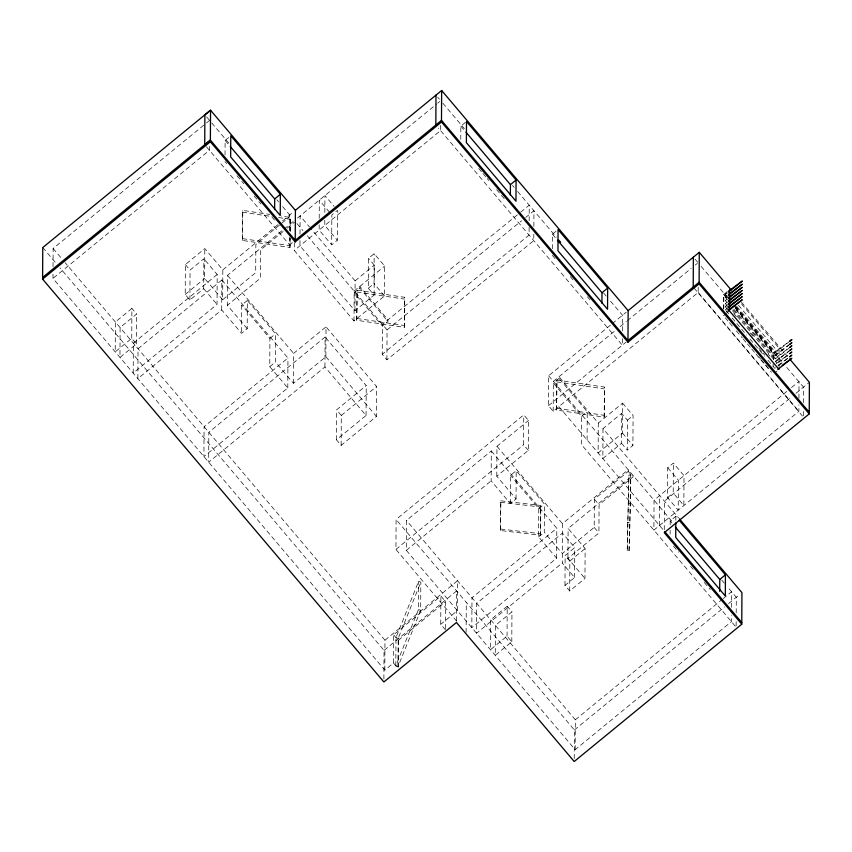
<?xml version="1.0" encoding="UTF-8"?>
<svg xmlns="http://www.w3.org/2000/svg" width="852" height="852" viewBox="0 0 852 852"><rect width="100%" height="100%" fill="white"/><g stroke="black" fill="none" stroke-linecap="round" stroke-linejoin="round"><path stroke-width="0.64" stroke-dasharray="4.26 3.19" d="M445.468 628.574L445.607 601.618L440.899 596.059L393.613 634.804L393.464 663.037L384.816 670.119L52.984 278.391L53.005 273.183M53.037 266.687L53.133 248.486L205.47 123.774M131.74 338.329L131.9 308.435L115.382 321.96L115.222 351.865L131.74 338.329L136.469 343.92L119.962 357.457L120.111 327.551L136.629 314.015L131.9 308.435M136.469 343.92L136.629 314.015M189.889 300.01L190.049 270.105L203.873 258.774L203.713 288.679L189.889 300.01L185.203 294.472L185.353 264.567L204.81 248.582L222.841 269.86L222.681 299.755L255.696 272.661L255.866 244.46L279.456 225.098M222.681 299.755L204.65 278.487L204.81 248.582M209.454 146.406L209.432 150.303L52.984 278.391M217.185 274.493L133.359 343.186L133.2 373.08L217.026 304.398L217.185 274.493L203.873 258.774M221.701 309.915L221.861 280.01L138.035 348.702L137.875 378.607L221.701 309.915L241.542 333.334L247.197 328.702L247.346 300.468L241.691 305.101L241.542 333.334M225.045 154.957L225.12 140.41L228.89 137.321M247.197 328.702L227.356 305.282L227.516 275.377L283.098 229.827M290.276 237.996L289.968 247.485L242.362 240.424L242.788 210.412L269.807 214.416M242.362 240.424L242.788 210.412M221.861 280.01L287.955 358.032L204.075 426.66L203.916 456.565L287.795 387.937L269.764 366.658L269.914 338.425L241.691 305.101M293.45 383.304L293.61 353.399L326.028 326.827L325.879 356.732L293.45 383.304L275.43 362.015L275.569 333.792L247.346 300.468M287.795 387.937L287.955 358.032M292.417 242.607L289.595 244.929L289.637 237.133M289.669 230.626L289.744 215.023L282.033 205.918M289.968 247.485L290.01 238.507M290.053 230.807L290.394 217.462L281.384 216.131M290.319 231.584L290.394 217.462M299.979 240.594L299.947 245.791L354.964 310.735L374.124 295.026L368.33 288.253L368.479 258.348L374.166 253.683L384.657 266.058L384.497 295.953L354.006 320.948L294.27 250.445L294.313 242.65M300.01 234.098L300.106 215.897L309.564 227.058M319.18 224.864L319.149 230.061L331.673 244.844L337.296 240.232L337.445 210.337L331.833 214.938L331.673 244.844M319.212 218.357L319.308 200.156L330.161 212.968M324.804 220.253L324.772 225.46L337.296 240.232M324.836 212.457L324.932 195.555L334.112 206.397M324.932 366.935L325.091 337.03L208.836 432.294L208.687 462.189L324.932 366.935L366.062 415.488L336.412 439.781L341.141 445.362L376.435 416.415L376.584 386.51L326.028 326.827M336.412 439.781L336.572 409.876L366.222 385.583L325.091 337.03M341.141 445.362L341.29 415.457L336.572 409.876M354.006 320.948L354.155 291.054L384.657 266.058M354.964 310.735L355.114 280.83L310.426 228.07M356.732 320.277L357.148 290.255L404.753 297.316L404.604 325.549L404.338 327.338L356.732 320.277L357.148 290.255M359.821 288.072L359.832 286.389L387.937 319.82L387.99 321.438L382.367 326.05L354.144 292.726L359.821 288.072L387.99 321.438M366.062 415.488L366.222 385.583M384.497 295.953L374.017 283.588L374.166 253.683M374.124 295.026L374.284 265.121L368.479 258.348M533.831 234.162L533.789 240.658L386.904 359.81L382.228 354.272L382.378 324.378L517.941 214.363M383.89 679.023L384.039 650.417L59.959 267.847M384.816 670.119L384.976 640.214L65.167 262.693M386.904 359.81L387.064 329.905L306.379 234.651M456.704 621.225L395.946 549.402L396.095 519.496L523.756 414.881L528.496 420.473L528.336 450.378L496.801 476.215L516.046 498.942L510.38 503.575L491.125 480.837L491.284 450.932L406.468 520.434L406.308 550.328L575.164 749.664L731.41 621.63L731.442 615.123M395.818 665.817L395.967 637.584L418.641 581.309L420.824 582.161L420.675 610.394L398.012 666.669L395.818 665.817L418.492 609.542L418.641 581.309M398.012 666.669L398.161 638.436L420.824 582.161M398.182 667.318L398.321 640.363L393.613 634.804M404.338 327.338L404.753 297.316M440.569 125.382L440.548 130.58L294.27 250.445M445.458 629.852L440.75 624.292L440.899 596.059M456.459 620.842L456.619 590.937L384.039 650.417M460.772 139.366L460.847 126.128L465.554 122.273M466.119 632.354L466.278 602.449M496.801 476.215L496.95 446.32L528.496 420.473M500.412 530.53L500.838 500.806L540.786 505.492L540.637 533.725L540.36 535.226L500.412 530.53L500.838 500.806M507.046 636.135L507.206 606.23L490.645 619.798L490.486 649.703L507.046 636.135L511.796 641.748L495.236 655.316L495.395 625.411L511.956 611.842L507.206 606.23M510.38 503.575L510.54 475.341L516.195 470.709L544.417 504.033L544.268 532.266L562.299 553.544L594.206 527.399L594.345 499.176L628.222 471.412L628.233 469.74L562.458 523.639L562.288 562.991L574.599 577.528L564.972 585.409L569.69 590.979L584.973 578.455L585.122 548.55L568.103 528.453L632.951 475.31L632.94 476.982L599.073 504.746L598.924 532.969L567.943 558.358L584.973 578.455M511.796 641.748L511.956 611.842M516.046 498.942L516.195 470.709M528.336 450.378L523.607 444.787L523.756 414.881M529.124 227.292L529.081 235.099L382.228 354.272M529.156 220.796L529.241 205.194L518.964 213.532M533.863 226.355L533.948 210.753L525.727 217.42M491.284 450.932L556.803 528.272L471.987 597.774L471.827 627.679L556.644 558.177L538.613 536.898L538.762 508.665L510.54 475.341M540.36 535.226L540.786 505.492M698.203 287.23L698.182 292.438L553.193 411.25L548.486 405.68L548.635 375.775L611.203 324.505M552.341 248.773L552.416 234.215L557.133 230.359M553.193 411.25L553.353 381.345L616.071 329.937M556.526 410.078L556.952 380.056L604.558 387.106L604.409 415.339L604.132 417.129L556.526 410.078L556.952 380.056M556.644 558.177L556.803 528.272M587.081 439.93L587.23 411.708L558.997 378.384L559.008 376.701L598.285 423.071L598.125 452.976L622.439 433.061L622.588 403.156L598.285 423.071M564.972 585.409L565.132 555.515L574.759 547.623L562.448 533.086L476.705 603.344L476.556 633.249L562.288 562.991M567.943 558.358L568.103 528.453M569.69 590.979L569.839 561.074L565.132 555.515M574.599 577.528L574.759 547.623M574.227 758.557L574.376 729.962L396.095 519.496M575.164 749.664L575.324 719.759L406.468 520.434M558.997 378.384L553.342 383.017L581.565 416.34L581.415 444.574L736.128 627.189M602.992 428.641L602.843 458.536L621.491 443.253L621.651 413.348L602.992 428.641L678.543 517.824M604.132 417.129L604.558 387.106M622.354 338.67L622.322 345.166L438.407 128.066M622.397 330.864L622.482 315.261L609.585 300.053M622.588 403.156L633.079 415.52L632.919 445.426L627.264 450.058L627.423 420.164L621.651 413.348M627.221 550.562L628.914 475.001L630.746 475.065L630.597 503.287L629.064 550.616L627.221 550.562L628.914 475.001M629.064 550.616L630.746 475.065M659.544 525.482L659.704 495.576M664.262 529.742L664.411 501.136L791.923 396.659M667.734 467.716L678.373 480.272L678.213 510.178L667.574 497.611L667.734 467.716L673.368 463.094L684.007 475.661L683.858 505.555L673.208 492.988L673.368 463.094M670.119 534.183L670.141 530.21M670.173 524.917L670.194 520.955L675.849 516.312L677.553 518.335M675.828 520.284L675.849 516.312M723.561 309.116L723.636 294.568L729.546 289.723M723.806 308.914L723.891 294.355L727.31 298.392A9.51 1.31 -40.3 0 0 726.522 299.073L725.254 300.405L726.98 302.439M731.485 607.327L731.57 591.725L727.459 595.09M736.128 625.89L736.16 620.693M736.203 612.886L736.277 597.284L727.714 587.177M773.137 366.317L773.158 363.676M773.179 358.383L773.211 353.09L734.743 307.678M773.424 359.491L773.467 352.877M741.506 303.855L779.122 348.244L779.005 369.417L776.055 371.834M786.737 391.473L654.048 500.209L653.889 530.114L798.878 411.303L798.91 404.807M798.942 398.299L799.027 381.398L790.837 388.118M803.34 415.776L803.372 410.579M803.415 402.772L803.489 387.17L786.289 366.861M289.744 215.023L289.723 216.674L280.489 224.257M727.012 296.187L725.286 294.153L726.564 292.822A9.51 1.31 -40.3 0 1 727.352 292.098M726.99 299.318L725.265 297.273L726.543 295.942A9.51 1.31 -40.3 0 1 727.342 295.229M727.81 306.571L725.233 303.525L726.511 302.194A9.51 1.31 -40.3 0 1 727.299 301.48M728.641 313.834L725.201 309.777L726.479 308.445A9.51 1.31 -40.3 0 1 727.267 307.721M789.91 341.13L776.928 351.482A10.735 1.48 -40.3 0 1 776.012 352.089L774.862 352.675L776.14 351.343A9.51 1.31 -40.3 0 1 776.928 350.619L789.772 341.12M789.879 347.382L776.896 357.733A10.735 1.48 -40.3 0 1 775.98 358.341L774.83 358.926L776.097 357.595A9.51 1.31 -40.3 0 1 776.896 356.871L789.74 347.371M775.267 368.117L775.299 367.681M775.331 361.429L776.087 360.715A9.51 1.31 -40.3 0 1 776.875 360.002L789.719 350.502M726.298 311.725L726.458 311.566A9.51 1.31 -40.3 0 1 727.257 310.852M185.203 294.472L204.65 278.487M222.841 269.86L278.423 224.3M282.544 220.934L293.525 211.935M284.131 228.986L294.43 220.551M297.497 218.037L436.607 104.029M437.63 103.198L439.685 101.516M283.13 231.478L260.542 249.977L260.392 278.21L227.356 305.282M287.23 228.112L294.419 222.223M269.914 338.425L275.569 333.792M355.114 280.83L374.284 265.121M269.764 366.658L275.43 362.015M368.33 288.253L374.017 283.588M341.29 415.457L376.584 386.51M612.226 323.675L626.252 312.173M620.192 326.572L626.358 321.513M627.381 320.671L691.142 268.433M695.253 265.057L697.309 263.375M548.486 405.68L626.092 342.078M395.946 549.402L523.607 444.787M406.308 550.328L491.125 480.837M581.565 416.34L587.23 411.708M723.518 315.73L726.479 313.312M727.459 312.503L729.429 310.895M627.423 420.164L633.079 415.52M538.762 508.665L544.417 504.033M384.976 640.214L457.556 580.744L457.396 610.639L440.75 624.292M398.321 640.363L445.607 601.618M538.613 536.898L544.268 532.266M773.211 353.09L779.122 348.244M569.839 561.074L585.122 548.55M667.574 497.611L673.208 492.988M796.034 393.283L809.4 382.335M575.324 719.759L722.315 599.307M723.348 598.466L726.426 595.931M574.376 729.962L724.466 606.975M728.577 603.599L740.047 594.195M206.504 122.922L209.592 120.398M387.064 329.905L521.626 220.753M789.9 344.261L776.907 354.613A10.735 1.48 -40.3 0 1 776.002 355.209L774.905 355.817L734.69 308.392M789.868 350.502L776.875 360.854A10.735 1.48 -40.3 0 1 775.97 361.461L775.299 361.876M787.844 355.22L776.854 363.985A10.735 1.48 -40.3 0 1 776.502 364.219M778.845 365.519L787.834 358.351M774.862 355.817L776.119 354.464A9.51 1.31 -40.3 0 1 776.917 353.75L789.751 344.251M776.396 363.548A9.51 1.31 -40.3 0 1 776.864 363.122L787.567 355.209M777.919 365.455L789.687 356.754M725.329 297.295L726.426 296.688A10.735 1.48 -40.3 0 0 727.331 296.081M725.308 300.426L726.405 299.819A10.735 1.48 -40.3 0 0 727.32 299.212M725.297 303.546L726.394 302.939A10.735 1.48 -40.3 0 0 727.299 302.332M727.288 304.601A9.51 1.31 -40.3 0 0 726.49 305.325L725.222 306.645L726.373 306.06A10.735 1.48 -40.3 0 0 727.288 305.463M725.265 309.798L726.362 309.191A10.735 1.48 -40.3 0 0 727.267 308.584M725.297 294.174L726.437 293.567A10.735 1.48 -40.3 0 0 727.352 292.96M725.233 306.677L727.8 309.702M628.765 503.234L630.597 503.287M627.37 522.329L629.213 522.382M500.561 502.297L540.509 506.993M500.688 529.028L540.637 533.725M242.511 212.201L272.097 216.589M278.54 217.537L290.117 219.252M242.639 238.635L290.244 245.695M356.882 292.044L404.487 299.105M356.999 318.488L404.604 325.549M556.676 381.845L604.281 388.906M556.803 408.289L604.409 415.339M418.492 609.542L420.675 610.394M395.967 637.584L398.161 638.436M741.432 302.098L787.887 356.945M738.46 305.218L776.928 350.619M736.735 306.326L776.917 353.75M735.553 306.283L774.873 352.696M695.094 259.21L697.671 262.256M701.111 266.314L727.778 297.795M735.521 306.944L781.987 361.78M735.01 307.434L776.896 356.871M723.636 294.568L727.054 298.605M734.147 309.553L776.875 360.002M732.965 309.5L774.841 358.948M732.411 310.65L776.864 363.122M733.796 313.642L736.362 316.667M750.037 332.812L753.456 336.849M767.993 353.995L769.697 356.019M758.876 348.18L762.295 352.217M763.158 353.229L764.862 355.252M732.06 317.871L746.586 335.028M750.005 339.064L764.532 356.211M767.95 360.247L774.798 368.32M758.823 356.892L760.527 358.916M761.39 359.917L764.808 363.953M765.66 364.965L769.079 369.001M725.233 317.753L728.652 321.79M729.504 322.791L732.922 326.827M736.341 330.864L742.326 337.935M743.178 338.936L746.597 342.973M747.46 343.984L750.878 348.021M751.73 349.032L755.149 353.069M756.001 354.07L771.39 372.239M698.182 292.438L798.878 411.303M694.071 288.093L802.477 416.064M437.704 97.149L439.43 99.173M442.87 103.23L464.351 128.599M512.478 185.406L514.193 187.44M517.633 191.498L556.303 237.144M603.578 292.95L606.155 295.985M460.847 126.128L464.265 130.164M552.416 234.215L555.834 238.251M478.686 168.483L482.104 172.519M482.956 173.531L486.375 177.567M487.227 178.579L488.942 180.592M496.631 189.676L506.035 200.774M552.309 255.387L555.728 259.423M570.254 276.58L573.673 280.606M587.347 296.752L589.914 299.787M622.439 433.061L632.919 445.426M621.491 443.253L627.264 450.058M548.635 375.775L672.888 522.457M721.719 580.095L724.285 583.13M628.222 471.412L632.94 476.982M670.194 520.955L671.898 522.968M558.848 406.606L663.825 530.54M673.506 546.153L678.629 552.202M690.599 566.335L693.155 569.36M704.274 582.48L710.259 589.541M594.345 499.176L599.073 504.746M594.206 527.399L598.924 532.969M496.95 446.32L562.458 523.639M206.589 116.862L210.881 121.921M211.733 122.933L228.879 143.179M276.889 199.847L278.604 201.871M296.986 223.575L302.961 230.626M225.12 140.41L229.39 145.458M225.003 161.571L226.717 163.595M236.973 175.704L243.81 183.776M254.066 195.885L260.904 203.958M272.022 217.068L274.578 220.093M206.44 146.768L289.595 244.929M325.879 356.732L376.435 416.415M227.516 275.377L293.61 353.399M185.353 264.567L190.049 270.105M203.713 288.679L217.026 304.398M53.133 248.486L61.738 258.635M42.77 247.549L56.52 263.79M393.464 663.037L397.394 667.67M727.246 311.715A10.735 1.48 -40.3 0 1 726.713 312.077"/><path stroke-width="1.28" d="M679.406 518.836L741.932 592.651L741.772 624.218L574.216 761.518L456.448 622.503L383.869 681.973L42.6 279.115L42.77 247.549L210.54 110.206L295.41 210.391L295.207 241.904L441.485 122.038L441.645 90.482L295.367 210.348M295.207 241.904L210.369 141.762L210.54 110.206L204.874 114.839L204.725 144.744L210.38 140.101L295.25 240.296L441.485 120.388L627.977 340.534L699.119 282.236L809.24 412.23M274.642 209.517L274.695 198.931L230.242 146.459M280.351 194.299L280.244 215.46L230.668 156.938L230.775 135.777L280.351 194.299L274.695 198.931M435.83 125.02L435.99 95.115M510.359 195.236L510.423 184.65L465.969 132.188M516.078 180.017L515.961 201.189L466.385 142.667L466.502 121.495L516.078 180.017L510.423 184.65M601.938 303.323L601.991 292.747L557.549 240.275M607.646 288.104L607.54 309.276L557.964 250.754L558.071 229.582L607.646 288.104L601.991 292.747M628.137 310.629L699.279 252.33L699.109 283.897L627.967 342.185L628.137 310.629L441.645 90.482M675.817 522.926L675.742 537.484L725.318 596.006L725.425 574.834L679.268 520.348M693.208 287.081L693.368 257.176M719.706 591.384L719.77 579.477L675.317 527.005M729.546 289.723L729.429 310.895L779.005 369.417M741.772 624.218L664.251 532.702L809.23 413.891L809.4 382.335L789.612 358.969M719.77 579.477L725.425 574.834M42.611 277.454L210.38 140.101M42.6 279.115L210.369 141.762M728.343 292.161L742.337 281.022L728.428 291.309M728.332 295.293L742.316 284.142L728.407 294.43M728.311 298.413L742.305 287.262L728.385 297.561M728.3 301.544L742.284 290.394L728.375 300.681M728.279 304.665L742.273 293.514L728.353 303.813M728.268 307.785L742.252 296.645L728.343 306.933M728.247 310.916L742.241 299.766L728.322 310.064M789.91 341.13L791.913 339.543L789.772 341.12M789.9 344.261L791.891 342.664L789.751 344.251M789.879 347.382L791.881 345.795L789.74 347.371M789.868 350.502L791.859 348.915L789.719 350.502M789.847 353.633L791.849 352.036L789.708 353.623M789.836 356.754L791.827 355.167L789.687 356.754M777.823 369.438L791.817 358.287L782.179 365.412M699.279 252.33L731.112 289.914M699.109 283.897L809.23 413.891M558.88 240.189L560.605 242.224M441.485 122.038L627.967 342.185M664.688 531.542L741.783 622.556"/></g></svg>
